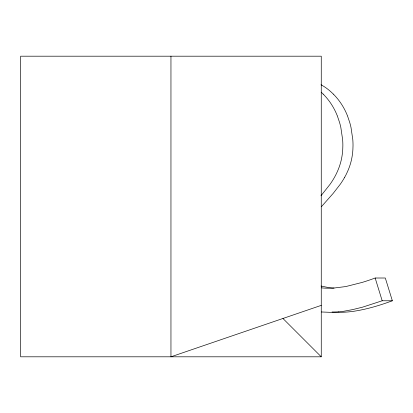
<?xml version="1.0" encoding="UTF-8"?>
<svg xmlns="http://www.w3.org/2000/svg" width="413" height="413" viewBox="0 0 413 413"><rect width="100%" height="100%" fill="white"/><g stroke="black" fill="none" stroke-linecap="round" stroke-linejoin="round"><path stroke-width="0.62" d="M344.685 177.239L345.583 175.592A67.644 61.305 90 0 0 346.218 174.353L347.529 171.591A59.678 54.088 -90 0 0 351.401 160.141L351.706 158.659A58.429 52.957 90 0 0 352.903 149.356L353.017 145.758A70.143 63.571 90 0 0 352.805 139.661L350.998 127.447A76.431 69.27 -90 0 0 349.734 122.501L347.57 116.074M320.978 195.772L330.064 184.296A83.085 75.3 -90 0 0 334.535 177.249L335.418 175.592A67.644 61.305 90 0 0 336.058 174.353L337.364 171.591A59.678 54.088 90 0 0 341.236 160.141L341.541 158.659A58.429 52.957 -90 0 0 342.744 149.356L342.857 145.758A70.143 63.571 90 0 0 342.64 139.661L340.833 127.447A76.431 69.27 90 0 0 339.574 122.501L337.406 116.074M321.438 206.665L333.224 193.33L340.229 184.296A83.085 75.3 -90 0 0 344.695 177.249M321.453 287.856A100.323 90.927 -90 0 0 325.506 288.155L330.286 288.259A89.564 81.175 -90 0 0 332.579 288.202L345.738 286.57L362.118 282.43A249.215 225.865 90 0 0 375.159 278.011L385.319 278.011L392.35 300.772L382.185 300.772L362.511 307.174L352.717 309.595L344.039 311.206A132.47 120.054 90 0 1 341.484 311.557L338.758 311.861M392.35 300.772C379.981 305.352 367.255 309.177 354.199 311.206A132.47 120.054 -90 0 1 351.649 311.557L348.918 311.861A115.779 104.933 -90 0 1 339.982 312.311L332.042 312.016M321.262 305.362L170.956 356.806L170.956 56.194M321.262 356.806L20.65 356.806L20.65 56.194L321.262 56.194L321.262 356.806L282.936 318.48M321.36 311.975L329.817 312.311A115.779 104.933 90 0 0 338.758 311.856M321.035 84.742L324.159 86.601A59.756 54.16 90 0 1 331.598 92.429L333.353 94.107M323.188 94.107L321.438 92.419A59.756 54.16 -90 0 0 321.18 92.192M333.374 94.133C339.532 100.276 344.318 107.747 347.478 115.841M323.214 94.133C329.368 100.276 334.153 107.747 337.313 115.841M375.159 278.011L382.185 300.772M321.051 286.013A44.862 40.66 -90 0 0 321.97 286.25L327.287 287.309A100.323 90.927 -90 0 0 334.034 288.057"/></g></svg>
